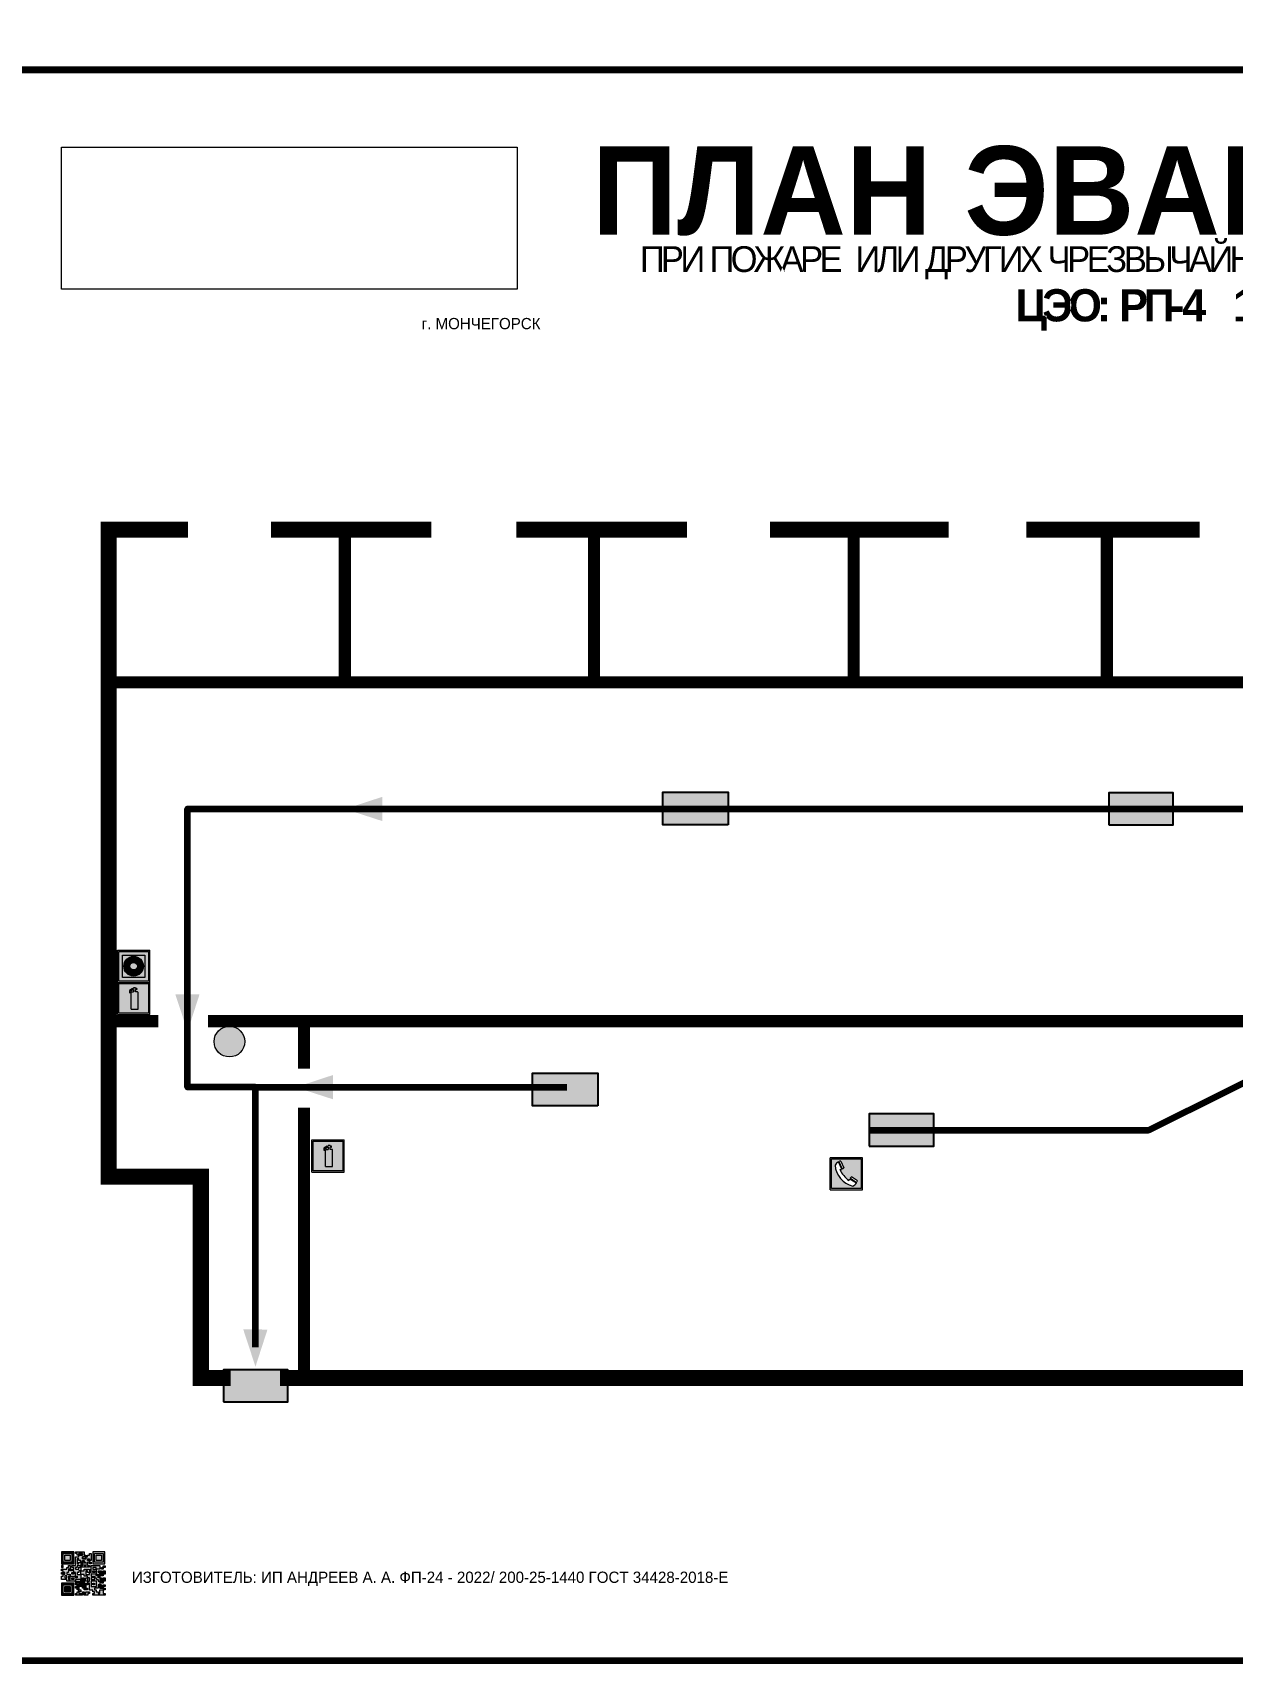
# Model space of a CAD drawing. Header units: millimetres. Extents: x 13114 to 67229, y 22859 to 38520.
# Drawn here: x 17881.3 to 18179.1, y 24278.3 to 24682.6 of the extents above; entities that cross this region are included whole.
import ezdxf

# ---------------------------------------------------------------- set-up
doc = ezdxf.new("R2010")
doc.units = ezdxf.units.MM
doc.layers.add('План_Штампы', color=7, linetype='Continuous')
doc.styles.add('обычный', font='arial.ttf')
picture_1 = doc.add_image_def('image1.jpg', size_in_pixel=(337, 105))

# ---------------------------------------------------------------- blocks, each defined once
blk = doc.blocks.new('QR')
at = {"lineweight": 0}
h = blk.add_hatch(color=256, dxfattribs=at)
h.dxf.hatch_style = 1
h.paths.add_polyline_path([(9241.16, 2687.38), (9242.01, 2687.38), (9242.01, 2687.83), (9241.59, 2687.83), (9241.59, 2688.68), (9239.45, 2688.68), (9239.45, 2688.25), (9239.86, 2688.25), (9239.86, 2687.83), (9240.29, 2687.83), (9240.29, 2688.25), (9241.16, 2688.25), (9241.16, 2687.83), (9240.29, 2687.83), (9240.29, 2687.38), (9239.45, 2687.38), (9239.45, 2685.22), (9238.57, 2685.22), (9238.57, 2684.8), (9239.02, 2684.8), (9239.02, 2684.37), (9238.13, 2684.37), (9238.13, 2683.92), (9239.02, 2683.92), (9239.02, 2683.5), (9239.44, 2683.5), (9239.44, 2682.64), (9239.87, 2682.64), (9239.87, 2682.18), (9239.44, 2682.18), (9239.44, 2682.64), (9238.13, 2682.64), (9238.13, 2681.76), (9237.71, 2681.76), (9237.71, 2682.64), (9238.13, 2682.64), (9238.13, 2683.07), (9237.27, 2683.07), (9237.27, 2683.51), (9237.71, 2683.51), (9237.71, 2684.37), (9238.13, 2684.37), (9238.13, 2685.22), (9237.71, 2685.22), (9237.71, 2684.8), (9237.28, 2684.8), (9237.28, 2684.38), (9235.98, 2684.38), (9235.98, 2683.92), (9236.4, 2683.92), (9236.4, 2683.49), (9236.84, 2683.49), (9236.84, 2683.07), (9236.4, 2683.07), (9236.4, 2682.64), (9235.98, 2682.64), (9235.98, 2681.76), (9237.29, 2681.76), (9237.29, 2681.33), (9239.43, 2681.33), (9239.43, 2681.76), (9240.74, 2681.76), (9240.74, 2683.05), (9239.87, 2683.05), (9239.87, 2683.5), (9240.29, 2683.5), (9240.29, 2683.91), (9240.74, 2683.91), (9240.74, 2684.81), (9240.29, 2684.81), (9240.29, 2684.79), (9240.29, 2684.37), (9239.45, 2684.37), (9239.45, 2684.8), (9239.87, 2684.8), (9239.87, 2685.21), (9240.74, 2685.21), (9240.74, 2686.1), (9240.29, 2686.1), (9240.29, 2685.64), (9239.86, 2685.64), (9239.86, 2686.95), (9240.29, 2686.95), (9240.29, 2686.52), (9240.74, 2686.52), (9240.74, 2686.1), (9241.16, 2686.1), (9241.16, 2686.53), (9241.59, 2686.53), (9241.59, 2686.1), (9242.02, 2686.1), (9242.02, 2685.21), (9241.59, 2685.21), (9241.59, 2686.1), (9241.16, 2686.1), (9241.16, 2685.21), (9240.74, 2685.21), (9240.74, 2684.81), (9242.89, 2684.81), (9242.89, 2685.22), (9242.47, 2685.22), (9242.47, 2686.11), (9242.89, 2686.11), (9242.89, 2686.52), (9242.46, 2686.52), (9242.46, 2686.95), (9242.89, 2686.95), (9242.89, 2686.52), (9243.32, 2686.52), (9243.32, 2688.26), (9242.9, 2688.26), (9242.9, 2687.83), (9242.47, 2687.83), (9242.47, 2687.38), (9242.01, 2687.38), (9242.01, 2686.94), (9241.16, 2686.94)])
h.paths.add_polyline_path([(9239.02, 2682.18), (9239.02, 2681.76), (9238.54, 2681.76), (9238.54, 2682.18)], flags=16)
h.paths.add_polyline_path([(9237.27, 2682.65), (9237.27, 2682.19), (9236.83, 2682.19), (9236.83, 2682.65)], flags=16)
h = blk.add_hatch(color=256, dxfattribs=at)
h.dxf.hatch_style = 1
h.paths.add_polyline_path([(9238.15, 2687.83), (9236.83, 2687.83), (9236.83, 2686.52), (9238.15, 2686.52)], flags=0)
h.paths.add_polyline_path([(9239.01, 2685.65), (9239.01, 2688.68), (9235.98, 2688.68), (9235.98, 2685.65)])
h.paths.add_polyline_path([(9236.41, 2686.1), (9236.41, 2688.26), (9238.56, 2688.26), (9238.56, 2686.1)], flags=16)
h.paths.add_polyline_path([(9236.83, 2686.52), (9236.83, 2687.83), (9238.15, 2687.83), (9238.15, 2686.52)], flags=0)
h = blk.add_hatch(color=256, dxfattribs=at)
h.dxf.hatch_style = 1
h.paths.add_polyline_path([(9238.15, 2686.52), (9238.15, 2687.83), (9236.83, 2687.83), (9236.83, 2686.52)])
h.paths.add_polyline_path([(9245.91, 2686.52), (9245.91, 2687.83), (9244.59, 2687.83), (9244.59, 2686.52)], flags=0)
h.paths.add_polyline_path([(9246.77, 2685.65), (9246.77, 2688.68), (9243.74, 2688.68), (9243.74, 2685.65)])
h.paths.add_polyline_path([(9244.17, 2686.1), (9244.17, 2688.26), (9246.32, 2688.26), (9246.32, 2686.1)], flags=16)
h.paths.add_polyline_path([(9244.59, 2686.52), (9244.59, 2687.83), (9245.91, 2687.83), (9245.91, 2686.52)], flags=0)
h = blk.add_hatch(color=256, dxfattribs=at)
h.dxf.hatch_style = 1
h.paths.add_polyline_path([(9243.32, 2686.11), (9242.89, 2686.11), (9242.89, 2685.64), (9243.32, 2685.64)])
h.paths.add_polyline_path([(9239.02, 2683.07), (9239.02, 2683.5), (9238.56, 2683.5), (9238.56, 2683.07)])
h.paths.add_polyline_path([(9236.4, 2684.8), (9236.4, 2685.22), (9235.98, 2685.22), (9235.98, 2684.8)])
h.paths.add_polyline_path([(9236.4, 2683.07), (9236.4, 2683.49), (9235.98, 2683.49), (9235.98, 2683.07)])
h = blk.add_hatch(color=256, dxfattribs=at)
h.dxf.hatch_style = 1
h.paths.add_polyline_path([(9240.75, 2681.76), (9240.75, 2681.35), (9241.17, 2681.35), (9241.17, 2681.76)])
h.paths.add_polyline_path([(9241.6, 2682.18), (9241.17, 2682.18), (9241.17, 2681.76), (9241.6, 2681.76)])
h.paths.add_polyline_path([(9242.47, 2681.34), (9242.47, 2682.19), (9242.02, 2682.19), (9242.02, 2681.76), (9241.6, 2681.76), (9241.6, 2681.34)])
h.paths.add_polyline_path([(9239.87, 2678.3), (9239.44, 2678.3), (9239.44, 2677.89), (9241.17, 2677.89), (9241.17, 2678.3), (9240.28, 2678.3), (9240.28, 2678.73), (9239.87, 2678.73)])
h.paths.add_polyline_path([(9240.75, 2678.73), (9240.75, 2679.19), (9240.28, 2679.19), (9240.28, 2678.73)])
h.paths.add_polyline_path([(9241.6, 2678.73), (9241.17, 2678.73), (9241.17, 2678.3), (9241.6, 2678.3)])
h.paths.add_polyline_path([(9242.02, 2678.3), (9241.6, 2678.3), (9241.6, 2677.89), (9242.48, 2677.89), (9242.48, 2678.31), (9242.9, 2678.31), (9242.9, 2678.73), (9242.02, 2678.73)])
h.paths.add_polyline_path([(9246.36, 2684.37), (9246.36, 2684.79), (9245.93, 2684.79), (9245.93, 2684.37)])
h.paths.add_polyline_path([(9246.78, 2685.2), (9246.36, 2685.2), (9246.36, 2684.79), (9246.78, 2684.79)])
h.paths.add_polyline_path([(9245.91, 2687.83), (9244.59, 2687.83), (9244.59, 2686.52), (9245.91, 2686.52)])
h = blk.add_hatch(color=256, dxfattribs=at)
h.dxf.hatch_style = 1
h.paths.add_polyline_path([(9243.32, 2682.64), (9243.32, 2683.07), (9244.62, 2683.07), (9244.62, 2684.37), (9243.74, 2684.37), (9243.74, 2684.8), (9244.62, 2684.8), (9244.62, 2684.37), (9245.48, 2684.37), (9245.48, 2685.22), (9243.32, 2685.22), (9243.32, 2683.5), (9242.89, 2683.5), (9242.89, 2683.06), (9242.01, 2683.06), (9242.01, 2683.91), (9242.47, 2683.91), (9242.47, 2683.5), (9242.89, 2683.5), (9242.89, 2684.38), (9241.59, 2684.38), (9241.59, 2683.91), (9240.74, 2683.91), (9240.74, 2683.05), (9241.59, 2683.05), (9241.59, 2682.64), (9242.47, 2682.64), (9242.47, 2682.19), (9242.91, 2682.19), (9242.91, 2681.34), (9242.48, 2681.34), (9242.48, 2680.91), (9242.91, 2680.91), (9242.91, 2679.17), (9243.75, 2679.17), (9243.75, 2678.73), (9244.2, 2678.73), (9244.2, 2678.3), (9243.75, 2678.3), (9243.75, 2677.88), (9246.78, 2677.88), (9246.78, 2678.3), (9246.35, 2678.3), (9246.35, 2679.19), (9245.48, 2679.19), (9245.48, 2678.31), (9245.05, 2678.31), (9245.05, 2678.73), (9244.62, 2678.73), (9244.62, 2679.19), (9244.2, 2679.19), (9244.2, 2679.61), (9245.05, 2679.61), (9245.05, 2680.46), (9245.48, 2680.46), (9245.48, 2681.34), (9245.04, 2681.34), (9245.04, 2681.76), (9244.63, 2681.76), (9244.63, 2682.19), (9244.21, 2682.19), (9244.21, 2681.76), (9243.32, 2681.76), (9243.32, 2682.19), (9244.21, 2682.19), (9244.21, 2682.64)])
h.paths.add_polyline_path([(9243.75, 2683.49), (9243.75, 2683.92), (9244.21, 2683.92), (9244.21, 2683.49)], flags=16)
h.paths.add_polyline_path([(9243.32, 2681.34), (9244.63, 2681.34), (9244.63, 2680.04), (9243.32, 2680.04)], flags=16)
h.paths.add_polyline_path([(9243.76, 2680.89), (9244.18, 2680.89), (9244.18, 2680.48), (9243.76, 2680.48)], flags=0)
h = blk.add_hatch(color=256, dxfattribs=at)
h.dxf.hatch_style = 1
h.paths.add_polyline_path([(9235.98, 2680.9), (9235.98, 2677.86), (9239.02, 2677.86), (9239.02, 2680.9)])
h.paths.add_polyline_path([(9238.57, 2680.48), (9238.57, 2678.32), (9236.41, 2678.32), (9236.41, 2680.48)], flags=16)
h.paths.add_polyline_path([(9238.15, 2680.05), (9238.15, 2678.74), (9236.83, 2678.74), (9236.83, 2680.05)], flags=0)
h = blk.add_hatch(color=256, dxfattribs=at)
h.dxf.hatch_style = 1
h.paths.add_polyline_path([(9242.02, 2680.46), (9242.48, 2680.46), (9242.48, 2680.91), (9241.58, 2680.91), (9241.58, 2681.35), (9241.17, 2681.35), (9241.17, 2680.91), (9240.75, 2680.91), (9240.75, 2681.33), (9239.43, 2681.33), (9239.43, 2680.46), (9239.86, 2680.46), (9239.86, 2680.92), (9240.3, 2680.92), (9240.3, 2680.46), (9239.86, 2680.46), (9239.86, 2680.04), (9239.44, 2680.04), (9239.44, 2679.62), (9239.86, 2679.62), (9239.86, 2679.19), (9240.29, 2679.19), (9240.29, 2680.03), (9241.18, 2680.03), (9241.18, 2680.47), (9241.6, 2680.47), (9241.6, 2680.03), (9241.18, 2680.03), (9241.18, 2679.61), (9241.6, 2679.61), (9241.6, 2679.19), (9242.47, 2679.19), (9242.47, 2679.6), (9242.02, 2679.6)])
h = blk.add_hatch(color=256, dxfattribs=at)
h.dxf.hatch_style = 1
h.paths.add_polyline_path([(9244.18, 2680.48), (9244.18, 2680.89), (9243.76, 2680.89), (9243.76, 2680.48)])
h = blk.add_hatch(color=256, dxfattribs=at)
h.dxf.hatch_style = 1
h.paths.add_polyline_path([(9246.36, 2683.07), (9246.78, 2683.07), (9246.78, 2683.92), (9246.36, 2683.92), (9246.36, 2683.49), (9245.92, 2683.49), (9245.92, 2683.92), (9245.06, 2683.92), (9245.06, 2683.49), (9245.48, 2683.49), (9245.48, 2683.07), (9244.62, 2683.07), (9244.62, 2682.65), (9245.05, 2682.65), (9245.05, 2682.18), (9245.48, 2682.18), (9245.48, 2682.65), (9246.36, 2682.65)])
h.paths.add_polyline_path([(9246.78, 2682.18), (9246.36, 2682.18), (9246.36, 2681.75), (9245.92, 2681.75), (9245.92, 2682.18), (9245.48, 2682.18), (9245.48, 2681.34), (9245.48, 2681.34), (9245.94, 2681.34), (9245.94, 2680.91), (9246.36, 2680.91), (9246.36, 2681.34), (9246.78, 2681.34)])
h = blk.add_hatch(color=256, dxfattribs=at)
h.dxf.hatch_style = 1
h.paths.add_polyline_path([(9245.93, 2680.04), (9245.93, 2680.46), (9245.48, 2680.46), (9245.48, 2679.62), (9246.35, 2679.62), (9246.35, 2680.04)])
h.paths.add_polyline_path([(9246.78, 2680.04), (9246.78, 2680.46), (9246.35, 2680.46), (9246.35, 2680.04)])
h.paths.add_polyline_path([(9246.78, 2679.18), (9246.78, 2679.62), (9246.35, 2679.62), (9246.35, 2679.18)])
h = blk.add_hatch(color=256, dxfattribs=at)
h.dxf.hatch_style = 1
h.paths.add_polyline_path([(9238.15, 2680.05), (9236.83, 2680.05), (9236.83, 2678.74), (9238.15, 2678.74)])
for points in [[(9237.71, 2685.22), (9238.13, 2685.22), (9238.13, 2684.37), (9237.71, 2684.37), (9237.71, 2683.51), (9237.27, 2683.51), (9237.27, 2683.07), (9238.13, 2683.07), (9238.13, 2682.64), (9237.71, 2682.64), (9237.71, 2681.76), (9238.13, 2681.76), (9238.13, 2682.64), (9239.44, 2682.64), (9239.44, 2683.5), (9239.02, 2683.5), (9239.02, 2683.07), (9238.56, 2683.07), (9238.56, 2683.5), (9239.02, 2683.5), (9239.02, 2683.92), (9238.13, 2683.92), (9238.13, 2684.37), (9239.02, 2684.37), (9239.02, 2684.8), (9238.57, 2684.8), (9238.57, 2685.22), (9239.45, 2685.22), (9239.45, 2687.38), (9240.29, 2687.38), (9240.29, 2687.83), (9239.86, 2687.83), (9239.86, 2688.25), (9239.45, 2688.25), (9239.45, 2688.68), (9241.59, 2688.68), (9241.59, 2687.83), (9242.01, 2687.83), (9242.01, 2687.38), (9242.47, 2687.38), (9242.47, 2687.83), (9242.9, 2687.83), (9242.9, 2688.26), (9243.32, 2688.26), (9243.32, 2686.52), (9242.89, 2686.52), (9242.89, 2686.11), (9243.32, 2686.11), (9243.32, 2685.64), (9242.89, 2685.64), (9242.89, 2686.11), (9242.47, 2686.11), (9242.47, 2685.22), (9242.89, 2685.22), (9242.89, 2684.81), (9240.74, 2684.81), (9240.74, 2683.91), (9241.59, 2683.91), (9241.59, 2684.38), (9242.89, 2684.38), (9242.89, 2683.5), (9242.47, 2683.5), (9242.47, 2683.91), (9242.01, 2683.91), (9242.01, 2683.06), (9242.89, 2683.06), (9242.89, 2683.5), (9243.32, 2683.5), (9243.32, 2685.22), (9245.48, 2685.22), (9245.48, 2684.37), (9244.62, 2684.37), (9244.62, 2683.07), (9245.48, 2683.07), (9245.48, 2683.49), (9245.06, 2683.49), (9245.06, 2683.92), (9245.92, 2683.92), (9245.92, 2683.49), (9246.36, 2683.49), (9246.36, 2683.92), (9246.78, 2683.92), (9246.78, 2683.07), (9246.36, 2683.07), (9246.36, 2682.65), (9245.48, 2682.65), (9245.48, 2682.18), (9245.92, 2682.18), (9245.92, 2681.75), (9246.36, 2681.75), (9246.36, 2682.18), (9246.78, 2682.18), (9246.78, 2681.34), (9246.36, 2681.34), (9246.36, 2680.91), (9245.94, 2680.91), (9245.94, 2681.34), (9245.48, 2681.34), (9245.48, 2680.46), (9245.93, 2680.46), (9245.93, 2680.04), (9246.35, 2680.04), (9246.35, 2680.46), (9246.78, 2680.46), (9246.78, 2680.04), (9246.78, 2680.04), (9246.35, 2680.04), (9246.35, 2679.62), (9246.78, 2679.62), (9246.78, 2679.18), (9246.35, 2679.18), (9246.35, 2678.3), (9246.78, 2678.3), (9246.78, 2677.88), (9243.75, 2677.88), (9243.75, 2678.3), (9244.2, 2678.3), (9244.2, 2678.73), (9243.75, 2678.73), (9243.75, 2679.17), (9242.91, 2679.17), (9242.91, 2680.91), (9242.48, 2680.91), (9242.48, 2680.46), (9242.02, 2680.46), (9242.02, 2679.6), (9242.47, 2679.6), (9242.47, 2679.19), (9241.6, 2679.19), (9241.6, 2679.61), (9241.18, 2679.61), (9241.18, 2680.03), (9240.29, 2680.03), (9240.29, 2679.19), (9240.75, 2679.19), (9240.75, 2678.73), (9240.28, 2678.73), (9240.28, 2678.3), (9241.17, 2678.3), (9241.17, 2678.73), (9241.6, 2678.73), (9241.6, 2678.3), (9242.02, 2678.3), (9242.02, 2678.73), (9242.9, 2678.73), (9242.9, 2678.31), (9242.48, 2678.31), (9242.48, 2677.89), (9241.6, 2677.89), (9241.6, 2678.3), (9241.17, 2678.3), (9241.17, 2677.89), (9239.44, 2677.89), (9239.44, 2678.3), (9239.87, 2678.3), (9239.87, 2678.73), (9240.28, 2678.73), (9240.28, 2679.19), (9240.29, 2679.19), (9239.86, 2679.19), (9239.86, 2679.62), (9239.44, 2679.62), (9239.44, 2680.04), (9239.86, 2680.04), (9239.86, 2680.46), (9239.43, 2680.46), (9239.43, 2681.33), (9237.29, 2681.33), (9237.29, 2681.76), (9235.98, 2681.76), (9235.98, 2682.64), (9236.4, 2682.64), (9236.4, 2683.07), (9235.98, 2683.07), (9235.98, 2683.49), (9236.4, 2683.49), (9236.4, 2683.92), (9235.98, 2683.92), (9235.98, 2684.38), (9237.28, 2684.38), (9237.28, 2684.8), (9237.71, 2684.8), (9237.71, 2685.22), (9237.92, 2685.22)], [(9240.74, 2685.21), (9239.87, 2685.21), (9239.87, 2684.8), (9239.45, 2684.8), (9239.45, 2684.37), (9240.29, 2684.37), (9240.29, 2684.79), (9240.29, 2684.81), (9240.74, 2684.81), (9240.74, 2685.21), (9239.87, 2685.21)], [(9240.74, 2686.1), (9240.74, 2686.52), (9240.29, 2686.52), (9240.29, 2686.95), (9239.86, 2686.95), (9239.86, 2685.64), (9240.29, 2685.64), (9240.29, 2686.1), (9240.74, 2686.1), (9240.74, 2686.52)], [(9244.62, 2684.37), (9244.62, 2684.8), (9243.74, 2684.8), (9243.74, 2684.37), (9244.62, 2684.37)], [(9240.74, 2683.05), (9240.74, 2681.76), (9239.43, 2681.76), (9239.43, 2681.33), (9240.75, 2681.33), (9240.75, 2681.35), (9240.75, 2680.91), (9241.17, 2680.91), (9241.17, 2681.35), (9241.58, 2681.35), (9241.58, 2680.91), (9242.48, 2680.91), (9242.48, 2681.34), (9242.91, 2681.34), (9242.91, 2682.19), (9242.47, 2682.19), (9242.47, 2682.64), (9241.59, 2682.64), (9241.59, 2683.05), (9240.74, 2683.05)], [(9239.86, 2680.46), (9239.86, 2680.92), (9240.3, 2680.92), (9240.3, 2680.46), (9239.86, 2680.46)], [(9240.74, 2683.91), (9240.29, 2683.91), (9240.29, 2683.5), (9239.87, 2683.5), (9239.87, 2683.05), (9240.74, 2683.05), (9240.74, 2683.91)], [(9241.6, 2681.76), (9242.02, 2681.76), (9242.02, 2682.19), (9242.47, 2682.19), (9242.47, 2681.34), (9241.6, 2681.34), (9241.6, 2681.76)], [(9244.62, 2683.07), (9243.32, 2683.07), (9243.32, 2682.64), (9244.21, 2682.64), (9244.21, 2682.19), (9243.32, 2682.19), (9243.32, 2681.76), (9244.21, 2681.76), (9244.21, 2682.19), (9244.63, 2682.19), (9244.63, 2681.76), (9245.04, 2681.76), (9245.04, 2681.34), (9245.48, 2681.34)], [(9245.48, 2680.46), (9245.05, 2680.46), (9245.05, 2679.61), (9244.2, 2679.61), (9244.2, 2679.19), (9244.62, 2679.19), (9244.62, 2678.73), (9245.05, 2678.73), (9245.05, 2678.31), (9245.48, 2678.31), (9245.48, 2679.19), (9246.35, 2679.19), (9246.35, 2679.07)], [(9245.48, 2682.18), (9245.05, 2682.18), (9245.05, 2682.65), (9244.62, 2682.65), (9244.62, 2683.07)], [(9245.48, 2682.18), (9245.48, 2681.34)], [(9246.35, 2679.62), (9245.48, 2679.62), (9245.48, 2680.46)], [(9245.48, 2680.46), (9245.48, 2679.62), (9246.35, 2679.62), (9246.35, 2680.04), (9245.93, 2680.04), (9245.93, 2680.46), (9245.48, 2680.46), (9245.48, 2679.62)], [(9246.35, 2679.62), (9246.35, 2679.18)]]:
    blk.add_lwpolyline(points, dxfattribs=at)
for points in [[(9235.98, 2685.65), (9239.01, 2685.65), (9239.01, 2688.68), (9235.98, 2688.68)], [(9243.74, 2685.65), (9246.77, 2685.65), (9246.77, 2688.68), (9243.74, 2688.68)], [(9235.98, 2684.8), (9236.4, 2684.8), (9236.4, 2685.22), (9235.98, 2685.22)], [(9236.41, 2688.26), (9238.56, 2688.26), (9238.56, 2686.1), (9236.41, 2686.1)], [(9236.83, 2687.83), (9238.15, 2687.83), (9238.15, 2686.52), (9236.83, 2686.52)], [(9240.29, 2687.83), (9241.16, 2687.83), (9241.16, 2688.25), (9240.29, 2688.25)], [(9240.29, 2688.25), (9241.16, 2688.25), (9241.16, 2687.83), (9240.29, 2687.83)], [(9241.16, 2686.1), (9240.74, 2686.1), (9240.74, 2685.21), (9241.16, 2685.21)], [(9242.01, 2687.38), (9241.16, 2687.38), (9241.16, 2686.94), (9242.01, 2686.94)], [(9241.16, 2687.38), (9242.01, 2687.38), (9242.01, 2686.94), (9241.16, 2686.94)], [(9241.16, 2686.53), (9241.59, 2686.53), (9241.59, 2686.1), (9241.16, 2686.1)], [(9241.59, 2686.1), (9242.02, 2686.1), (9242.02, 2685.21), (9241.59, 2685.21)], [(9242.89, 2686.52), (9242.46, 2686.52), (9242.46, 2686.95), (9242.89, 2686.95)], [(9244.17, 2688.26), (9246.32, 2688.26), (9246.32, 2686.1), (9244.17, 2686.1)], [(9244.59, 2687.83), (9245.91, 2687.83), (9245.91, 2686.52), (9244.59, 2686.52)], [(9245.93, 2684.79), (9246.36, 2684.79), (9246.36, 2684.37), (9245.93, 2684.37)], [(9246.36, 2685.2), (9246.78, 2685.2), (9246.78, 2684.79), (9246.36, 2684.79)], [(9235.98, 2677.86), (9239.02, 2677.86), (9239.02, 2680.9), (9235.98, 2680.9)], [(9236.4, 2683.07), (9236.84, 2683.07), (9236.84, 2683.49), (9236.4, 2683.49)], [(9236.41, 2680.48), (9238.57, 2680.48), (9238.57, 2678.32), (9236.41, 2678.32)], [(9236.83, 2682.19), (9237.27, 2682.19), (9237.27, 2682.65), (9236.83, 2682.65)], [(9238.54, 2682.18), (9239.02, 2682.18), (9239.02, 2681.76), (9238.54, 2681.76)], [(9239.44, 2682.64), (9239.87, 2682.64), (9239.87, 2682.18), (9239.44, 2682.18)], [(9240.75, 2681.76), (9241.17, 2681.76), (9241.17, 2681.35), (9240.75, 2681.35)], [(9241.17, 2682.18), (9241.6, 2682.18), (9241.6, 2681.76), (9241.17, 2681.76)], [(9241.18, 2680.03), (9241.6, 2680.03), (9241.6, 2680.47), (9241.18, 2680.47)], [(9243.32, 2680.04), (9244.63, 2680.04), (9244.63, 2681.34), (9243.32, 2681.34)], [(9243.75, 2683.92), (9244.21, 2683.92), (9244.21, 2683.49), (9243.75, 2683.49)], [(9243.76, 2680.89), (9244.18, 2680.89), (9244.18, 2680.48), (9243.76, 2680.48)], [(9236.83, 2680.05), (9238.15, 2680.05), (9238.15, 2678.74), (9236.83, 2678.74)]]:
    blk.add_lwpolyline(points, close=True, dxfattribs=at)
blk = doc.blocks.new('A$C7B4425F7')
at = {"true_color": 0xffffff}
blk.add_hatch(color=7, dxfattribs=at).paths.add_polyline_path([(0, 0), (-16, 0), (-16, -8), (0, -8)])
h = blk.add_hatch(color=126)
h.paths.add_polyline_path([(-0.2, -0.2), (-15.8, -0.2), (-15.8, -7.8), (-0.2, -7.8)])
h.paths.add_polyline_path([(-11.76, -2.03), (-11.76, -3.66), (-11.17, -3.66, -0.568275), (-11.17, -6.18), (-12.58, -6.18), (-12.58, -2.03)], flags=16)
h.paths.add_polyline_path([(-13.33, -4.12, -0.495768), (-13.59, -6.18), (-15.03, -6.18), (-15.03, -2.03), (-13.59, -2.03, -0.487973)], flags=16)
h.paths.add_polyline_path([(-10.25, -2.03), (-9.48, -2.03), (-9.48, -6.18), (-10.25, -6.18)], flags=16)
h.paths.add_polyline_path([(-13.84, -3.69), (-14.24, -3.69), (-14.24, -3.03), (-13.9, -3.03, -0.692621)], flags=0)
h.paths.add_polyline_path([(-9.15, -2.03), (-8.4, -2.03), (-8.04, -3.07), (-7.68, -2.03), (-6.93, -2.03), (-7.64, -4.1), (-6.93, -6.18), (-7.68, -6.18), (-8.04, -5.14), (-8.4, -6.18), (-9.15, -6.18), (-8.44, -4.1)], flags=16)
h.paths.add_polyline_path([(-11.76, -4.46), (-11.42, -4.46, -0.692621), (-11.36, -5.12), (-11.76, -5.12)], flags=0)
h.paths.add_polyline_path([(-13.9, -5.2), (-14.24, -5.2), (-14.24, -4.55), (-13.84, -4.55, -0.708038)], flags=0)
edge = h.paths.add_edge_path(flags=16)
edge.add_ellipse((-5.51, -4.08), major_axis=(0, 2.05), ratio=0.586184, start_angle=0, end_angle=360)
edge = h.paths.add_edge_path(flags=0)
edge.add_ellipse((-5.51, -4.08), major_axis=(0, 1.14), ratio=0.454828, start_angle=0, end_angle=360)
h.paths.add_polyline_path([(-4.13, -4.96, 0.377264), (-3.48, -4.52, 0.0555), (-3.16, -2.03), (-1.66, -2.03), (-1.66, -4.96), (-0.96, -4.96), (-0.96, -7.01), (-1.75, -7.01), (-1.75, -6.18), (-3.3, -6.18), (-3.3, -7.02), (-4.13, -7.02)], flags=16)
h.paths.add_polyline_path([(-2.73, -2.91), (-2.28, -2.91), (-2.28, -4.96), (-3.05, -4.96, 0.079136)], flags=0)
at = {"color": 126}
blk.add_lwpolyline([(-16, -8), (0, -8), (0, 0), (-16, 0)], close=True, dxfattribs=at)
blk = doc.blocks.new('A$C32E8229D')
at = {"true_color": 0xffffff}
blk.add_hatch(color=7, dxfattribs=at).paths.add_polyline_path([(0, 0), (0, -8), (16, -8), (16, 0)])
h = blk.add_hatch(color=126)
h.paths.add_polyline_path([(0.2, -0.2), (15.8, -0.2), (15.8, -7.8), (0.2, -7.8)])
h.paths.add_polyline_path([(13.49, -2.05), (12.08, -2.05), (11.37, -2.63, 0.162397), (11.29, -2.84), (11.29, -3.63), (10.35, -3.63), (10.35, -4.05), (11.68, -4.05), (11.68, -3.48), (12.26, -4.28), (11.29, -5.1), (11.29, -6.78), (11.85, -6.78), (11.85, -5.44), (12.8, -4.64), (12.8, -5.94), (14.46, -5.94), (14.46, -5.39), (13.45, -5.39), (13.45, -3.97), (12.46, -2.59), (13.15, -2.59), (13.69, -3.34), (14.18, -3)], flags=16)
h.paths.add_polyline_path([(10.74, -1.82, 1), (11.8, -1.82, 1)], flags=16)
h.paths.add_polyline_path([(9.39, -3.59), (5.99, -3.59), (6.56, -3.03), (5.91, -3.03), (5.1, -3.83), (5.91, -4.64), (6.56, -4.64), (5.99, -4.09), (9.39, -4.09)], flags=16)
h.paths.add_polyline_path([(4.29, -1.08), (1.72, -1.08), (1.72, -6.6), (4.29, -6.6)], flags=16)
at = {"color": 126}
blk.add_lwpolyline([(16, -8), (0, -8), (0, 0), (16, 0)], close=True, dxfattribs=at)
blk = doc.blocks.new('A$C3AD82952')
at = {"true_color": 0xf5f5ff}
h = blk.add_hatch(color=7, dxfattribs=at)
h.dxf.hatch_style = 1
h.paths.add_polyline_path([(8.21, 8.73, 0.414214), (7.89, 9.05), (7.22, 9.05), (7.22, 9.92), (7.59, 9.92, 1), (7.57, 10.36), (7.22, 10.36), (7.22, 10.6), (6.43, 10.6), (6.43, 10.36), (6.01, 10.36), (4.74, 9.59), (4.74, 8.69), (4.98, 8.73), (4.98, 9.26), (6.12, 9.91), (6.43, 9.91), (6.43, 9.05), (5.76, 9.05, 0.414214), (5.44, 8.73), (5.44, 2.2), (8.21, 2.2)], flags=0)
h.paths.add_polyline_path([(12.8, 12.8), (0, 12.8), (0, 0), (12.8, 0)])
h.paths.add_polyline_path([(0.51, 12.29), (12.29, 12.29), (12.29, 0.51), (0.51, 0.51)], flags=16)
h.paths.add_polyline_path([(4.74, 9.59), (6.01, 10.36), (6.43, 10.36), (6.43, 10.6), (7.22, 10.6), (7.22, 10.36), (7.59, 10.36, -0.94586), (7.59, 9.92), (7.22, 9.92), (7.22, 9.05), (7.89, 9.05, -0.414214), (8.21, 8.73), (8.21, 2.2), (5.44, 2.2), (5.44, 8.73, -0.414214), (5.76, 9.05), (6.43, 9.05), (6.43, 9.91), (6.12, 9.91), (4.98, 9.26), (4.98, 8.73), (4.74, 8.69)], flags=0)
h = blk.add_hatch(color=242)
h.dxf.hatch_style = 1
h.paths.add_polyline_path([(12.29, 12.29), (0.51, 12.29), (0.51, 0.51), (12.29, 0.51)])
h.paths.add_polyline_path([(4.74, 8.69), (4.74, 9.59), (6.01, 10.36), (6.43, 10.36), (6.43, 10.6), (7.22, 10.6), (7.22, 10.36), (7.59, 10.36, -0.94586), (7.59, 9.92), (7.22, 9.92), (7.22, 9.05), (7.89, 9.05, -0.414214), (8.21, 8.73), (8.21, 2.2), (5.44, 2.2), (5.44, 8.73, -0.414214), (5.76, 9.05), (6.43, 9.05), (6.43, 9.91), (6.12, 9.91), (4.98, 9.26), (4.98, 8.73)], flags=16)
h = blk.add_hatch(color=7, dxfattribs=at)
h.dxf.hatch_style = 1
h.paths.add_polyline_path([(8.21, 8.73, 0.414214), (7.89, 9.05), (7.22, 9.05), (7.22, 9.92), (7.59, 9.92, 1), (7.57, 10.36), (7.22, 10.36), (7.22, 10.6), (6.43, 10.6), (6.43, 10.36), (6.01, 10.36), (4.74, 9.59), (4.74, 8.69), (4.98, 8.73), (4.98, 9.26), (6.12, 9.91), (6.43, 9.91), (6.43, 9.05), (5.76, 9.05, 0.414214), (5.44, 8.73), (5.44, 2.2), (8.21, 2.2)])
at = {"color": 242, "lineweight": 5}
for p, q in [((0, 0), (0, 12.8)), ((0, 12.8), (12.8, 12.8)), ((6.01, 10.36), (4.74, 9.59)), ((4.74, 9.59), (4.74, 8.69)), ((4.74, 8.69), (4.98, 8.73)), ((4.98, 9.26), (6.12, 9.91)), ((4.98, 8.73), (4.98, 9.26)), ((5.44, 2.2), (5.44, 8.73)), ((5.76, 9.05), (6.43, 9.05)), ((6.01, 10.36), (6.43, 10.36)), ((6.12, 9.91), (6.43, 9.91)), ((7.22, 10.6), (6.43, 10.6)), ((6.43, 10.6), (6.43, 10.36)), ((6.43, 9.91), (6.43, 9.05)), ((7.22, 10.36), (7.22, 10.6)), ((7.59, 10.36), (7.22, 10.36)), ((7.22, 9.05), (7.22, 9.92)), ((7.59, 9.92), (7.22, 9.92)), ((7.89, 9.05), (7.22, 9.05)), ((8.21, 2.2), (8.21, 8.73)), ((12.8, 0), (12.8, 12.8)), ((0, 0), (12.8, 0)), ((5.44, 2.2), (8.21, 2.2))]:
    blk.add_line(p, q, dxfattribs=at)
blk.add_lwpolyline([(0.51, 12.29), (12.29, 12.29), (12.29, 0.51), (0.51, 0.51)], close=True, dxfattribs=at)
for centre, radius, start, end in [((5.76, 8.73), 0.32, 90, 180), ((7.58, 10.14), 0.223, 273.18746, 86.81254), ((7.89, 8.73), 0.32, 0, 90)]:
    blk.add_arc(centre, radius, start, end, dxfattribs=at)
blk = doc.blocks.new('A$C54414219')
at = {"true_color": 0xffffff}
h = blk.add_hatch(color=7, dxfattribs=at)
h.paths.add_polyline_path([(2.39, -9.45), (2.39, -18.3), (11.23, -18.3), (11.23, -9.45)], flags=0)
h.paths.add_polyline_path([(10.71, -13.87, -1), (2.92, -13.87, -1)], flags=0)
h.paths.add_polyline_path([(8.3, -13.87, -1), (5.33, -13.87, -1)], flags=0)
h.paths.add_polyline_path([(0.41, -7.47), (0.41, -20.27), (13.21, -20.27), (13.21, -7.47)])
h.paths.add_polyline_path([(0.92, -19.77), (12.71, -19.77), (12.71, -7.98), (0.92, -7.98)], flags=16)
h.paths.add_polyline_path([(11.23, -9.45), (11.23, -18.3), (2.39, -18.3), (2.39, -9.45)], flags=0)
at = {"lineweight": 5}
h = blk.add_hatch(color=242, dxfattribs=at)
h.paths.add_polyline_path([(12.71, -7.98), (0.92, -7.98), (0.92, -19.77), (12.71, -19.77)])
h.paths.add_polyline_path([(11.23, -18.3), (2.39, -18.3), (2.39, -9.45), (11.23, -9.45)], flags=16)
h.paths.add_polyline_path([(10.71, -13.87, -1), (2.92, -13.87, -1)], flags=0)
h.paths.add_polyline_path([(8.3, -13.87, -1), (5.33, -13.87, -1)], flags=0)
at = {"true_color": 0xffffff}
h = blk.add_hatch(color=7, dxfattribs=at)
h.paths.add_polyline_path([(2.39, -9.45), (2.39, -18.3), (11.23, -18.3), (11.23, -9.45)])
h.paths.add_polyline_path([(10.71, -13.87, -1), (2.92, -13.87, -1)], flags=16)
h.paths.add_polyline_path([(8.3, -13.87, -1), (5.33, -13.87, -1)], flags=0)
at = {"lineweight": 5}
h = blk.add_hatch(color=242, dxfattribs=at)
h.paths.add_polyline_path([(2.92, -13.87, 1), (10.71, -13.87, 1)])
h.paths.add_polyline_path([(8.3, -13.87, -1), (5.33, -13.87, -1)], flags=16)
at = {"color": 242, "lineweight": 5}
for p, q in [((0.41, -20.27), (0.41, -7.47)), ((0.41, -7.47), (13.21, -7.47)), ((0.41, -7.47), (13.21, -7.47)), ((13.21, -20.27), (13.21, -7.47)), ((0.41, -20.27), (13.21, -20.27))]:
    blk.add_line(p, q, dxfattribs=at)
for points in [[(0.92, -7.98), (12.71, -7.98), (12.71, -19.77), (0.92, -19.77)], [(2.39, -9.45), (11.23, -9.45), (11.23, -18.3), (2.39, -18.3)]]:
    blk.add_lwpolyline(points, close=True, dxfattribs=at)
for radius in [3.89, 1.49]:
    blk.add_circle((6.81, -13.87), radius, dxfattribs=at)
blk = doc.blocks.new('A$C456E1F9C')
at = {"lineweight": 5}
h = blk.add_hatch(color=242, dxfattribs=at)
h.paths.add_polyline_path([(0.51, -1.47), (0.51, -13.26), (12.29, -13.26), (12.29, -1.47)])
h.paths.add_polyline_path([(5.42, -4.95, -0.254479), (4.78, -5.4), (3.52, -2.53, -0.209735), (4.23, -2.4)], flags=16)
h.paths.add_polyline_path([(8.53, -8.6), (10.87, -10.17), (10.54, -10.76), (8.03, -9.13, -0.192251)], flags=16)
h.paths.add_polyline_path([(4.61, -5.49, 0.005518), (3.87, -5.72, 0.128647), (7.49, -10.01, 0.00809), (7.83, -9.33), (10.47, -10.97, -0.16736), (8.99, -12.25, -0.327862), (1.95, -3.95, -0.166952), (3.36, -2.62)], flags=16)
at = {"color": 242, "lineweight": 5}
for p, q in [((0, -13.77), (0, -0.97)), ((12.8, -0.97), (0, -0.97)), ((4.61, -5.49), (3.36, -2.62)), ((3.52, -2.53), (4.78, -5.4)), ((4.23, -2.4), (5.42, -4.95)), ((12.8, -13.77), (12.8, -0.97)), ((7.83, -9.33), (10.47, -10.97)), ((8.03, -9.13), (10.54, -10.76)), ((10.81, -10.12), (8.53, -8.6)), ((10.54, -10.76), (10.8, -10.3)), ((10.8, -10.3), (10.81, -10.12)), ((0, -13.77), (12.8, -13.77))]:
    blk.add_line(p, q, dxfattribs=at)
blk.add_lwpolyline([(0.51, -1.47), (12.29, -1.47), (12.29, -13.26), (0.51, -13.26)], close=True, dxfattribs=at)
for centre, radius, start, end in [((4.59, -5.34), 2.99, 114.28453, 152.19739), ((11.12, -3.31), 9.19, 183.99153, 256.60086), ((4.02, -3.27), 0.891, 76.32839, 123.70924), ((14.98, -39.1), 35.17, 107.14873, 108.41345), ((13.86, -0.94), 11.08, 205.55365, 234.87622), ((4.68, -4.59), 0.824, 276.9621, 334.07228), ((-13.31, 0.8), 23.44, 332.54871, 334.40268), ((8.94, -9.5), 0.989, 114.40924, 157.93883), ((7.87, -9.46), 3, 291.92908, 329.9329)]:
    blk.add_arc(centre, radius, start, end, dxfattribs=at)
blk = doc.blocks.new('A$C7B8C2D5B')
at = {"lineweight": 0}
h = blk.add_hatch(color=5, dxfattribs=at)
h.dxf.hatch_style = 1
h.paths.add_polyline_path([(1.4, -3.02, 1), (-2.11, -3.02, 1)])
at = {"color": 5, "lineweight": 0}
blk.add_circle((-0.36, -3.02), 1.75, dxfattribs=at)

msp = doc.modelspace()

# ---------------------------------------------------------------- linework, layer by layer
at = {"color": 6, "lineweight": 100}
for points in [[(17866.97, 24673.3), (18466.97, 24673.3), (18466.97, 25068.3), (17866.97, 25068.3)], [(17866.97, 24278.3), (18466.97, 24278.3), (18466.97, 24673.3), (17866.97, 24673.3)]]:
    msp.add_lwpolyline(points, close=True, dxfattribs=at)
at = {"lineweight": 100}
for points, const_width in [([(17919.9, 24559.1), (17900.15, 24559.1), (17900.15, 24398.42), (17923.05, 24398.42), (17923.05, 24348.44), (17930.43, 24348.44)], 4), ([(17980.29, 24559.1), (17940.5, 24559.1)], 4), ([(17958.79, 24559.1), (17958.79, 24521.22)], 3), ([(18043.75, 24559.1), (18001.36, 24559.1)], 4), ([(18020.64, 24559.1), (18020.64, 24521.22)], 3), ([(18108.73, 24559.1), (18064.36, 24559.1)], 4), ([(18085.1, 24559.1), (18085.1, 24521.22)], 3), ([(18171.01, 24559.1), (18127.94, 24559.1)], 4), ([(18147.95, 24559.1), (18147.95, 24521.22)], 3), ([(17900.15, 24521.22), (18278.05, 24521.22)], 3), ([(17900.15, 24437.05), (17912.48, 24437.05)], 3), ([(17924.81, 24437.05), (18256.54, 24437.05)], 3), ([(17948.64, 24437.05), (17948.64, 24425.22)], 3), ([(17948.64, 24348.44), (17948.64, 24415.61)], 3), ([(17942.68, 24348.44), (18278.05, 24348.44), (18278.05, 24383.76)], 4)]:
    msp.add_lwpolyline(points, dxfattribs=dict(at, const_width=const_width))
at = {"color": 126, "lineweight": 100, "true_color": 0x008754}
for points in [[(17936.6, 24420.65), (17919.77, 24420.65), (17919.77, 24489.75), (18273.82, 24489.75)], [(18089.11, 24409.98), (18158.29, 24409.98), (18197.69, 24429.63), (18271.18, 24429.63), (18271.18, 24390.52), (18287.34, 24390.52)], [(17936.6, 24356.07), (17936.6, 24420.65), (18013.87, 24420.65)]]:
    msp.add_lwpolyline(points, dxfattribs=at)
at = {"layer": 'План_Штампы', "color": 126, "true_color": 0x008754}
for points in [[(17968.1, 24492.76), (17968.08, 24486.75), (17958.86, 24489.73)], [(17916.72, 24443.73), (17922.73, 24443.71), (17919.75, 24434.49)], [(17955.84, 24423.67), (17955.83, 24417.66), (17946.61, 24420.64)], [(17933.59, 24360.49), (17939.6, 24360.48), (17936.62, 24351.26)]]:
    msp.add_solid(points, dxfattribs=at)

# ---------------------------------------------------------------- block references
for name, p, xscale, yscale, zscale in [('A$C54414219', (17902.11, 24459.36), 0.625, 0.625, 0.625), ('A$C3AD82952', (17902.36, 24438.69), 0.625, 0.625, 0.625), ('A$C7B8C2D5B', (17930.94, 24438.55), 2.177419353276491, 2.177419353276491, 2.177419353276491), ('A$C3AD82952', (17950.63, 24399.55), 0.625, 0.625, 0.625), ('A$C456E1F9C', (18079.27, 24403.75), 0.625, 0.625, 0.625)]:
    msp.add_blockref(name, p, dxfattribs=dict(xscale=xscale, yscale=yscale, zscale=zscale))
at = {"color": 22, "lineweight": 100, "true_color": 0xbb1e10}
msp.add_blockref('QR', (8652.49, 21616.62), dxfattribs=at)
at = {"layer": 'План_Штампы', "color": 126, "true_color": 0x008754, "xscale": 1.012510887696, "yscale": 1.012510887696, "zscale": 1.012510887696, "rotation": 359.9978653237144}
for p in [(18037.76, 24493.88), (18005.39, 24424.13)]:
    msp.add_blockref('A$C32E8229D', p, dxfattribs=at)
at = {"layer": 'План_Штампы', "color": 126, "true_color": 0x008754, "xscale": -1}
for p in [(18164.44, 24493.77), (18104.99, 24414.04)]:
    msp.add_blockref('A$C32E8229D', p, dxfattribs=at)
at = {"layer": 'План_Штампы'}
msp.add_blockref('A$C7B4425F7', (17944.65, 24350.48), dxfattribs=at)

# ---------------------------------------------------------------- texts
at = {"lineweight": 0, "style": 'обычный'}
for s, insert, char_height, width, attachment_point in [('{\\fProxima Nova Rg|b1|i0|c204|p2;ПЛАН ЭВАКУАЦИИ}', (18020.16, 24654.34), 22, 493.8901, 1), ('\\pi-8.4,l8.4,t8.4;{\\fProxima Nova Rg|b0|i0|c204|p2;г. МОНЧЕГОРСК\\H1.1997x; }', (17992.62, 24610.26), 2.8, 126.6484, 5), ('\\pi-8.4,l8.4,t8.4;{\\fProxima Nova Rg|b0|i0|c204|p2;ИЗГОТОВИТЕЛЬ: ИП АНДРЕЕВ А. А.\\fProxima Nova Rg|b0|i0|c0|p2; \\fProxima Nova Rg|b0|i0|c204|p2;ФП-24 - 2022/ 200-25-1440 ГОСТ 34428-2018-Е\\H1.2266x; }', (17979.98, 24298.55), 2.8, 191.3484, 5)]:
    msp.add_mtext(s, dxfattribs=dict(at, insert=insert, char_height=char_height, width=width, attachment_point=attachment_point))
at = {"color": 0, "lineweight": 0, "insert": (18169.5, 24629.67), "char_height": 8, "width": 449.2158, "attachment_point": 5, "style": 'обычный'}
msp.add_mtext('{\\fArial Black|b1|i0|c204|p34;\\H2x;\\T0.85;  \\fArial Narrow|b0|i0|c204|p34;\\H0.8x;\\W0.9;\\P\\fProxima Nova Rg|b0|i0|c204|p2;\\H0.5x;\\W1;\\C256;ПРИ ПОЖАРЕ  ИЛИ ДРУГИХ ЧРЕЗВЫЧАЙНЫХ СИТУАЦИЯХ  ИЗ ПОМЕЩЕНИЙ \\fProxima Nova Rg|b1|i0|c204|p2;\\H1.25x;\\PЦЭО: РП-4   1 ЭТАЖ}', dxfattribs=at)

# ---------------------------------------------------------------- pictures from other files: only their frames are drawn
at = {"color": 7, "lineweight": 0, "true_color": 0xf5f5ff}
image = msp.add_image(picture_1, insert=(17888.46, 24618.84), size_in_units=(113.11, 35.24), dxfattribs=at)
image.dxf.flags = 7

doc.saveas('drawing.dxf')
